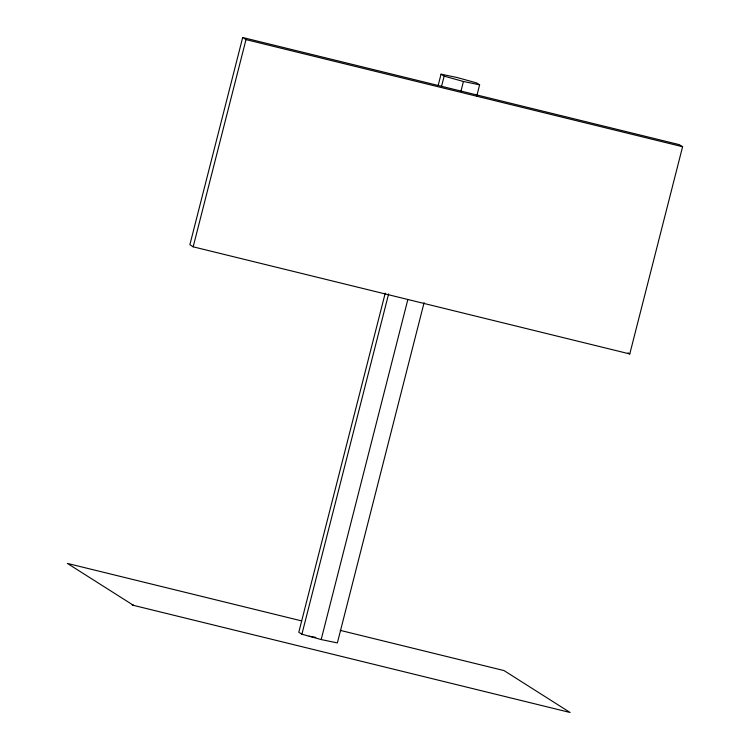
<?xml version="1.0" encoding="UTF-8"?>
<svg xmlns="http://www.w3.org/2000/svg" width="750" height="750" viewBox="0 0 750 750"><rect width="100%" height="100%" fill="white"/><g stroke="black" fill="none" stroke-linecap="round" stroke-linejoin="round"><path stroke-width="1.12" d="M242.691 37.5L189.872 244.716L193.172 246.816L629.775 353.944L682.594 146.728L679.284 144.637L242.691 37.5L245.991 39.6L682.594 146.728M193.172 246.816L245.991 39.6M385.247 293.1L298.791 632.25L301.894 634.219L321.178 639.553L337.369 642.919L424.106 302.634M438.15 85.519L441.047 74.175L457.228 77.55L476.512 82.884L479.616 84.844L476.728 96.188M301.894 634.219L388.631 293.925M441.544 86.353L444.15 76.144L441.047 74.175M321.178 639.553L407.878 299.419M460.988 91.069L463.434 81.478L479.616 84.844M133.312 605.231L132.15 605.034L570.112 712.5L504.009 670.566L340.284 630.384M309.15 636.225L315.778 637.388M301.622 620.897L67.406 563.428L133.519 605.363M444.15 76.144L463.434 81.478M628.116 352.903L629.775 353.944"/></g></svg>
